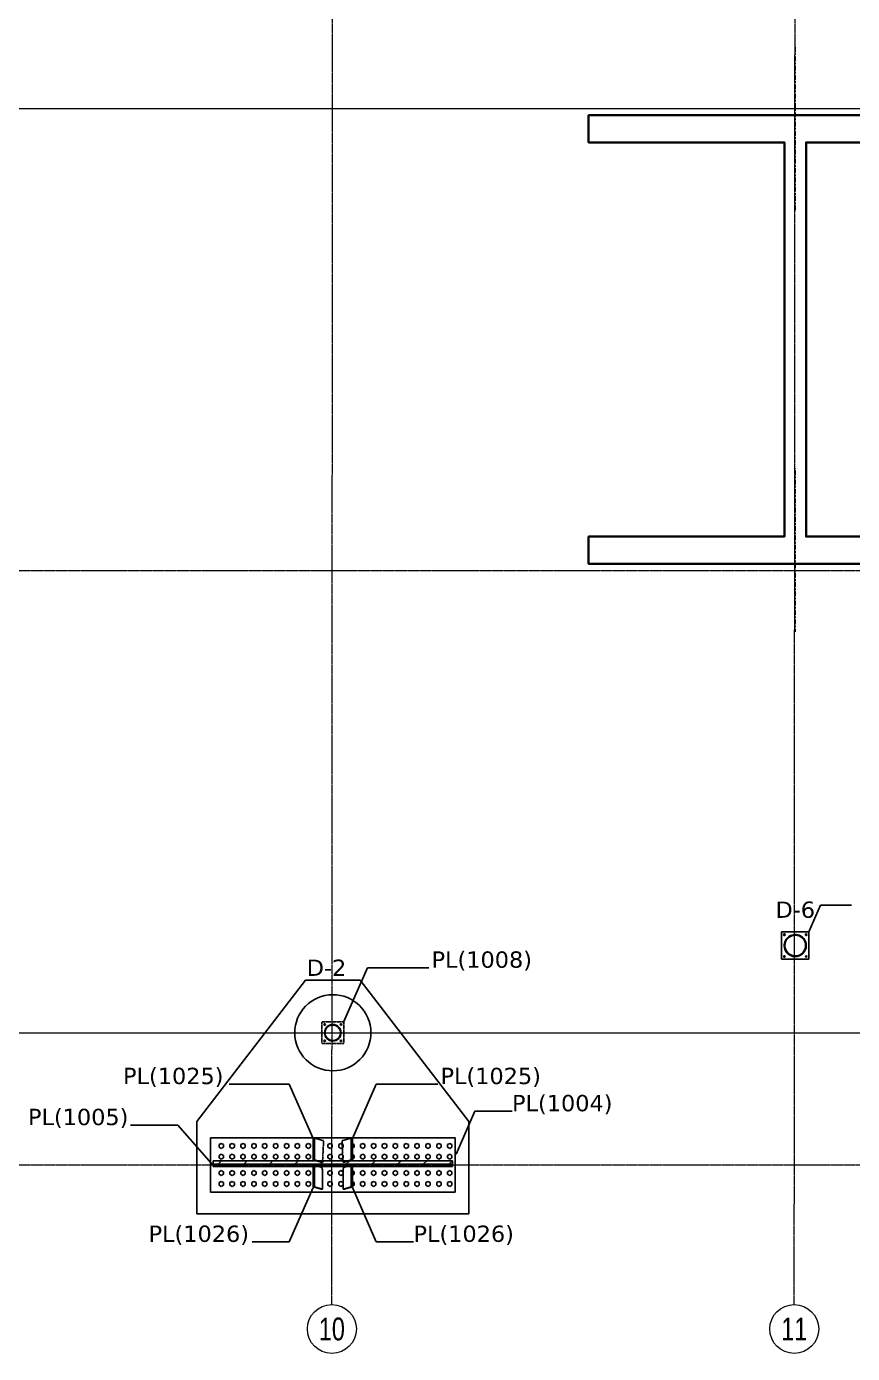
# Model space of a CAD drawing. Header units: millimetres. Extents: x -9024 to 102491, y -15825 to 35267.
# Drawn here: x 36712 to 51893, y -3468 to 20935 of the extents above; entities that cross this region are included whole.
import ezdxf
from ezdxf.enums import TextEntityAlignment as Align

# ---------------------------------------------------------------- set-up
doc = ezdxf.new("R2010")
doc.units = ezdxf.units.MM
for name, pattern in [('DXK_LINE_DOT2', [3.9198, 1.9599, -1.9599]), ('DXK_LINE_DOT3', [5.9187, 2.979, -0.9799, 0.9799, -0.9799]), ('Grid Line', [3.33375, 1.905, -0.47625, 0.47625, -0.47625])]:
    doc.linetypes.add(name, pattern=pattern)
doc.layers.add('COTAS', color=8, linetype='Continuous')
doc.layers.add('TEXTO GENERAL', color=3, linetype='Continuous')
for name, color, linetype, lineweight in [('E_EJES', 8, 'Continuous', 9), ('E_EJES-1', 8, 'Grid Line', 9), ('E_MUROS-1', 2, 'Continuous', 35)]:
    doc.layers.add(name, color=color, linetype=linetype, lineweight=lineweight)
doc.styles.add('CNI_COTAS', font='romans.shx', dxfattribs={"width": 0.8})
doc.styles.add('Swis721 LtCn BT_1', font='swisscl.ttf', dxfattribs={"height": 0.42})
doc.styles.add('TEXTO GENERAL', font='verdana.ttf', dxfattribs={"height": 0.9})
doc.dimstyles.new('1.3', dxfattribs={"dimscale": 0, "dimtxt": 25, "dimasz": 100, "dimexe": 4, "dimexo": 4, "dimgap": 9, "dimtad": 1, "dimdec": 0, "dimzin": 4, "dimdsep": 46, "dimtxsty": 'CNI_COTAS', "dimcen": 0, "dimclrd": 256, "dimclrt": 3, "dimadec": 0, "dimazin": 0, "dimtfac": 1, "dimtdec": 0, "dimtmove": 2, "dimatfit": 0, "dimfxl": 0.05, "dimtolj": 1, "dimtzin": 0, "dimarcsym": 0})

# ---------------------------------------------------------------- blocks, each defined once
blk = doc.blocks.new('Grid - CNI_NOMBRE EJES-372759-_26_00m_LOC COLUMNAS Y MUROS PISO 7')
at = {"layer": 'E_EJES'}
blk.add_circle((0, 0), 0.003, dxfattribs=at)
blk = doc.blocks.new('pp')
at = {"layer": 'E_EJES-1'}
blk.add_line((-102350.234, 0), (7665.078, 0), dxfattribs=at)

msp = doc.modelspace()

# ---------------------------------------------------------------- hatches: boundary and pattern name
at = {"linetype": 'Continuous'}
h = msp.add_hatch(color=96, dxfattribs=at)
h.paths.add_polyline_path([(51044.4, 4033.3), (51041.3, 4068.5), (51032.1, 4102.7), (51017.2, 4134.8), (50996.9, 4163.8), (50971.9, 4188.8), (50942.9, 4209.1), (50910.8, 4224), (50876.6, 4233.2), (50841.4, 4236.3), (50806.1, 4233.2), (50771.9, 4224), (50739.9, 4209.1), (50710.9, 4188.8), (50685.9, 4163.8), (50665.6, 4134.8), (50650.6, 4102.7), (50641.5, 4068.5), (50638.4, 4033.3), (50641.5, 3998), (50650.6, 3963.9), (50665.6, 3931.8), (50685.9, 3902.8), (50710.9, 3877.8), (50739.9, 3857.5), (50771.9, 3842.5), (50806.1, 3833.4), (50841.4, 3830.3), (50876.6, 3833.4), (50910.8, 3842.5), (50942.9, 3857.5), (50971.9, 3877.8), (50996.9, 3902.8), (51017.2, 3931.8), (51032.1, 3963.9), (51041.3, 3998)])
h.paths.add_polyline_path([(51020.9, 3968), (51006.8, 3937.8), (50987.7, 3910.5), (50964.2, 3887), (50936.9, 3867.9), (50906.7, 3853.8), (50874.5, 3845.2), (50841.4, 3842.3), (50808.2, 3845.2), (50776.1, 3853.8), (50745.9, 3867.9), (50718.6, 3887), (50695.1, 3910.5), (50676, 3937.8), (50661.9, 3968), (50653.3, 4000.1), (50650.4, 4033.3), (50653.3, 4066.5), (50661.9, 4098.6), (50676, 4128.8), (50695.1, 4156.1), (50718.6, 4179.6), (50745.9, 4198.7), (50776.1, 4212.8), (50808.2, 4221.4), (50841.4, 4224.3), (50874.5, 4221.4), (50906.7, 4212.8), (50936.9, 4198.7), (50964.2, 4179.6), (50987.7, 4156.1), (51006.8, 4128.8), (51020.9, 4098.6), (51029.5, 4066.5), (51032.4, 4033.3), (51029.5, 4000.1)])
h = msp.add_hatch(dxfattribs=at)
h.set_pattern_fill('', scale=105, style=0, pattern_type=0)
h.set_pattern_definition([(45, (42490.95, 2459.75), (-235.73, 235.73), [])])
h.paths.add_polyline_path([(42493.9, 2430), (42490.9, 2459.8), (42482.3, 2488.4), (42468.2, 2514.7), (42449.2, 2537.8), (42426.1, 2556.8), (42399.7, 2570.9), (42371.1, 2579.6), (42341.4, 2582.5), (42311.6, 2579.6), (42283, 2570.9), (42256.7, 2556.8), (42233.5, 2537.8), (42214.6, 2514.7), (42200.5, 2488.4), (42191.8, 2459.8), (42188.9, 2430), (42191.8, 2400.2), (42200.5, 2371.6), (42214.6, 2345.3), (42233.5, 2322.2), (42256.7, 2303.2), (42283, 2289.1), (42311.6, 2280.4), (42341.4, 2277.5), (42371.1, 2280.4), (42399.7, 2289.1), (42426.1, 2303.2), (42449.2, 2322.2), (42468.2, 2345.3), (42482.3, 2371.6), (42490.9, 2400.2)])
h.paths.add_polyline_path([(42473, 2375.5), (42459.9, 2350.8), (42442.1, 2329.2), (42420.5, 2311.5), (42395.9, 2298.3), (42369.2, 2290.2), (42341.4, 2287.5), (42313.6, 2290.2), (42286.8, 2298.3), (42262.2, 2311.5), (42240.6, 2329.2), (42222.9, 2350.8), (42209.7, 2375.5), (42201.6, 2402.2), (42198.9, 2430), (42201.6, 2457.8), (42209.7, 2484.5), (42222.9, 2509.2), (42240.6, 2530.8), (42262.2, 2548.5), (42286.8, 2561.7), (42313.6, 2569.8), (42341.4, 2572.5), (42369.2, 2569.8), (42395.9, 2561.7), (42420.5, 2548.5), (42442.1, 2530.8), (42459.9, 2509.2), (42473, 2484.5), (42481.1, 2457.8), (42483.9, 2430), (42481.1, 2402.2)])
h = msp.add_hatch(dxfattribs=at)
h.set_pattern_fill('', scale=105, style=0, pattern_type=0)
h.set_pattern_definition([(45, (44539.05, 75.5), (-235.732, 235.732), [])])
h.paths.add_polyline_path([(44541.4, 21.7), (44539.1, 75.5), (40143.7, 75.5), (40141.4, 21.7), (40141.4, 11.3), (44541.4, 11.3)])

# ---------------------------------------------------------------- linework, layer by layer
at = {"color": 7, "linetype": 'DXK_LINE_DOT3'}
for p, q in [((50841.6, 17555.2), (50841.6, 20555.2)), ((50841.6, 9805.2), (50841.6, 12805.2))]:
    msp.add_line(p, q, dxfattribs=at)
at = {"color": 2, "linetype": 'Continuous'}
for p, q in [((51091.4, 4283.3), (50591.4, 4283.3)), ((50591.4, 4283.3), (50591.4, 3783.3)), ((51091.4, 4283.3), (51091.4, 3783.3)), ((51091.4, 3783.3), (50591.4, 3783.3)), ((39841.6, 800), (41841.4, 3397)), ((41841.4, 3397), (42841.4, 3397)), ((42841.4, 3397), (44841.2, 800)), ((39841.6, -900), (39841.6, 800)), ((44841.2, 800), (44841.2, -900)), ((40091.4, -500), (40091.4, 500)), ((40091.4, 500), (44591.4, 500)), ((41979.4, 93), (41979.4, 494.5)), ((41979.4, 494.5), (42005.5, 493.9)), ((42157.2, 448.5), (42005.5, 493.9)), ((42005.5, 92.4), (42005.5, 493.9)), ((42677.3, 493.9), (42525.6, 448.5)), ((42677.3, 493.9), (42703.4, 494.5)), ((42677.3, 92.4), (42677.3, 493.9)), ((42703.4, 93), (42703.4, 494.5)), ((44591.4, 500), (44591.4, -500)), ((40141.4, 75.1), (40143.7, 75.5)), ((40143.7, 75.5), (40141.4, 21.7)), ((40141.4, 21.7), (40141.4, 75.1)), ((40141.4, 21.7), (40141.4, 11.3)), ((40141.4, -31.9), (40141.4, 11.3)), ((40141.4, 11.3), (44541.4, 11.3)), ((44539.1, 75.5), (40143.7, 75.5)), ((42037.9, 75.5), (41979.4, 93)), ((41979.4, 93), (42005.5, 92.4)), ((42061.8, 75.5), (42005.5, 92.4)), ((42154.5, 75.5), (42157.2, 133.2)), ((42528.2, 75.5), (42525.6, 133.2)), ((42677.3, 92.4), (42620.9, 75.5)), ((42703.4, 93), (42644.8, 75.5)), ((42677.3, 92.4), (42703.4, 93)), ((44541.4, 75.1), (44539.1, 75.5)), ((44541.4, 21.7), (44539.1, 75.5)), ((44541.4, 21.7), (44541.4, 75.1)), ((44541.4, 11.3), (44541.4, 21.7)), ((44541.4, 11.3), (44541.4, -31.9)), ((41979.3, -31.9), (40141.4, -31.9)), ((41979.3, -4.4), (41979.2, -404.9)), ((42005.5, -5.1), (41979.3, -4.4)), ((42005.3, -405.5), (42005.5, -5.1)), ((42005.5, -5.1), (42142.5, -45.3)), ((42586, -31.9), (42096.8, -31.9)), ((42142.5, -45.3), (42154, -88.7)), ((42154, -88.7), (42153.2, -448.7)), ((42528.8, -88.7), (42540.3, -45.3)), ((42529.5, -448.7), (42528.8, -88.7)), ((42540.3, -45.3), (42677.3, -5.1)), ((42703.4, -4.4), (42677.3, -5.1)), ((42677.3, -5.1), (42677.4, -405.5)), ((42703.5, -404.9), (42703.4, -4.4)), ((44541.4, -31.9), (42703.4, -31.9)), ((41979.2, -404.9), (42129.3, -448.7)), ((41979.2, -404.9), (42005.3, -405.5)), ((42005.3, -405.5), (42153.2, -448.7)), ((42153.2, -448.7), (42129.3, -448.7)), ((42677.4, -405.5), (42529.5, -448.7)), ((42553.5, -448.7), (42529.5, -448.7)), ((42703.5, -404.9), (42553.5, -448.7)), ((42677.4, -405.5), (42703.5, -404.9)), ((44591.4, -500), (40091.4, -500)), ((44841.2, -900), (39841.6, -900))]:
    msp.add_line(p, q, dxfattribs=at)
at = {"color": 7, "linetype": 'Continuous'}
for p, q in [((50625.8, 4233.3), (50633.6, 4246.8)), ((50633.6, 4219.8), (50625.8, 4233.3)), ((50633.6, 4246.8), (50649.2, 4246.8)), ((50649.2, 4219.8), (50633.6, 4219.8)), ((50649.2, 4246.8), (50657, 4233.3)), ((50657, 4233.3), (50649.2, 4219.8)), ((51025.8, 4233.3), (51033.6, 4246.8)), ((51033.6, 4219.8), (51025.8, 4233.3)), ((51033.6, 4246.8), (51049.2, 4246.8)), ((51049.2, 4219.8), (51033.6, 4219.8)), ((51049.2, 4246.8), (51057, 4233.3)), ((51057, 4233.3), (51049.2, 4219.8)), ((50625.8, 3833.3), (50633.6, 3846.8)), ((50633.6, 3819.8), (50625.8, 3833.3)), ((50633.6, 3846.8), (50649.2, 3846.8)), ((50649.2, 3819.8), (50633.6, 3819.8)), ((50649.2, 3846.8), (50657, 3833.3)), ((50657, 3833.3), (50649.2, 3819.8)), ((51025.8, 3833.3), (51033.6, 3846.8)), ((51033.6, 3819.8), (51025.8, 3833.3)), ((51033.6, 3846.8), (51049.2, 3846.8)), ((51049.2, 3819.8), (51033.6, 3819.8)), ((51049.2, 3846.8), (51057, 3833.3)), ((51057, 3833.3), (51049.2, 3819.8)), ((42175.8, 2580), (42183.6, 2593.5)), ((42183.6, 2566.5), (42175.8, 2580)), ((42183.6, 2593.5), (42199.2, 2593.5)), ((42199.2, 2566.5), (42183.6, 2566.5)), ((42199.2, 2593.5), (42207, 2580)), ((42207, 2580), (42199.2, 2566.5)), ((42475.8, 2580), (42483.6, 2593.5)), ((42483.6, 2566.5), (42475.8, 2580)), ((42483.6, 2593.5), (42499.2, 2593.5)), ((42499.2, 2566.5), (42483.6, 2566.5)), ((42499.2, 2593.5), (42507, 2580)), ((42507, 2580), (42499.2, 2566.5)), ((42175.8, 2280), (42183.6, 2293.5)), ((42183.6, 2266.5), (42175.8, 2280)), ((42183.6, 2293.5), (42199.2, 2293.5)), ((42199.2, 2266.5), (42183.6, 2266.5)), ((42199.2, 2293.5), (42207, 2280)), ((42207, 2280), (42199.2, 2266.5)), ((42475.8, 2280), (42483.6, 2293.5)), ((42483.6, 2266.5), (42475.8, 2280)), ((42483.6, 2293.5), (42499.2, 2293.5)), ((42499.2, 2266.5), (42483.6, 2266.5)), ((42499.2, 2293.5), (42507, 2280)), ((42507, 2280), (42499.2, 2266.5)), ((40251.4, 373.1), (40291.4, 396.2)), ((40251.4, 326.9), (40251.4, 373.1)), ((40291.4, 303.8), (40251.4, 326.9)), ((40291.4, 396.2), (40331.4, 373.1)), ((40331.4, 326.9), (40291.4, 303.8)), ((40331.4, 373.1), (40331.4, 326.9)), ((40451.4, 373.1), (40491.4, 396.2)), ((40451.4, 326.9), (40451.4, 373.1)), ((40491.4, 303.8), (40451.4, 326.9)), ((40491.4, 396.2), (40531.4, 373.1)), ((40531.4, 326.9), (40491.4, 303.8)), ((40531.4, 373.1), (40531.4, 326.9)), ((40651.4, 373.1), (40691.4, 396.2)), ((40651.4, 326.9), (40651.4, 373.1)), ((40691.4, 303.8), (40651.4, 326.9)), ((40691.4, 396.2), (40731.4, 373.1)), ((40731.4, 326.9), (40691.4, 303.8)), ((40731.4, 373.1), (40731.4, 326.9)), ((40851.4, 373.1), (40891.4, 396.2)), ((40851.4, 326.9), (40851.4, 373.1)), ((40891.4, 303.8), (40851.4, 326.9)), ((40891.4, 396.2), (40931.4, 373.1)), ((40931.4, 326.9), (40891.4, 303.8)), ((40931.4, 373.1), (40931.4, 326.9)), ((41051.4, 373.1), (41091.4, 396.2)), ((41051.4, 326.9), (41051.4, 373.1)), ((41091.4, 303.8), (41051.4, 326.9)), ((41091.4, 396.2), (41131.4, 373.1)), ((41131.4, 326.9), (41091.4, 303.8)), ((41131.4, 373.1), (41131.4, 326.9)), ((41251.4, 373.1), (41291.4, 396.2)), ((41251.4, 326.9), (41251.4, 373.1)), ((41291.4, 303.8), (41251.4, 326.9)), ((41291.4, 396.2), (41331.4, 373.1)), ((41331.4, 326.9), (41291.4, 303.8)), ((41331.4, 373.1), (41331.4, 326.9)), ((41451.4, 373.1), (41491.4, 396.2)), ((41451.4, 326.9), (41451.4, 373.1)), ((41491.4, 303.8), (41451.4, 326.9)), ((41491.4, 396.2), (41531.4, 373.1)), ((41531.4, 326.9), (41491.4, 303.8)), ((41531.4, 373.1), (41531.4, 326.9)), ((41651.4, 373.1), (41691.4, 396.2)), ((41651.4, 326.9), (41651.4, 373.1)), ((41691.4, 303.8), (41651.4, 326.9)), ((41691.4, 396.2), (41731.4, 373.1)), ((41731.4, 326.9), (41691.4, 303.8)), ((41731.4, 373.1), (41731.4, 326.9)), ((41851.4, 373.1), (41891.4, 396.2)), ((41851.4, 326.9), (41851.4, 373.1)), ((41891.4, 303.8), (41851.4, 326.9)), ((41891.4, 396.2), (41931.4, 373.1)), ((41931.4, 326.9), (41891.4, 303.8)), ((41931.4, 373.1), (41931.4, 326.9)), ((42251.4, 373.1), (42291.4, 396.2)), ((42251.4, 326.9), (42251.4, 373.1)), ((42291.4, 303.8), (42251.4, 326.9)), ((42291.4, 396.2), (42331.4, 373.1)), ((42331.4, 326.9), (42291.4, 303.8)), ((42331.4, 373.1), (42331.4, 326.9)), ((42451.4, 373.1), (42491.4, 396.2)), ((42451.4, 326.9), (42451.4, 373.1)), ((42491.4, 303.8), (42451.4, 326.9)), ((42531.4, 373.1), (42491.4, 396.2)), ((42531.4, 326.9), (42491.4, 303.8)), ((42531.4, 326.9), (42531.4, 373.1)), ((42703.4, 389.2), (42731.4, 373.1)), ((42731.4, 326.9), (42703.4, 310.8)), ((42731.4, 373.1), (42731.4, 326.9)), ((42851.4, 373.1), (42891.4, 396.2)), ((42851.4, 326.9), (42851.4, 373.1)), ((42891.4, 303.8), (42851.4, 326.9)), ((42891.4, 396.2), (42931.4, 373.1)), ((42931.4, 326.9), (42891.4, 303.8)), ((42931.4, 373.1), (42931.4, 326.9)), ((43051.4, 373.1), (43091.4, 396.2)), ((43051.4, 326.9), (43051.4, 373.1)), ((43091.4, 303.8), (43051.4, 326.9)), ((43091.4, 396.2), (43131.4, 373.1)), ((43131.4, 326.9), (43091.4, 303.8)), ((43131.4, 373.1), (43131.4, 326.9)), ((43251.4, 373.1), (43291.4, 396.2)), ((43251.4, 326.9), (43251.4, 373.1)), ((43291.4, 303.8), (43251.4, 326.9)), ((43291.4, 396.2), (43331.4, 373.1)), ((43331.4, 326.9), (43291.4, 303.8)), ((43331.4, 373.1), (43331.4, 326.9)), ((43451.4, 373.1), (43491.4, 396.2)), ((43451.4, 326.9), (43451.4, 373.1)), ((43491.4, 303.8), (43451.4, 326.9)), ((43491.4, 396.2), (43531.4, 373.1)), ((43531.4, 326.9), (43491.4, 303.8)), ((43531.4, 373.1), (43531.4, 326.9)), ((43651.4, 373.1), (43691.4, 396.2)), ((43651.4, 326.9), (43651.4, 373.1)), ((43691.4, 303.8), (43651.4, 326.9)), ((43691.4, 396.2), (43731.4, 373.1)), ((43731.4, 326.9), (43691.4, 303.8)), ((43731.4, 373.1), (43731.4, 326.9)), ((43851.4, 373.1), (43891.4, 396.2)), ((43851.4, 326.9), (43851.4, 373.1)), ((43891.4, 303.8), (43851.4, 326.9)), ((43891.4, 396.2), (43931.4, 373.1)), ((43931.4, 326.9), (43891.4, 303.8)), ((43931.4, 373.1), (43931.4, 326.9)), ((44051.4, 373.1), (44091.4, 396.2)), ((44051.4, 326.9), (44051.4, 373.1)), ((44091.4, 303.8), (44051.4, 326.9)), ((44091.4, 396.2), (44131.4, 373.1)), ((44131.4, 326.9), (44091.4, 303.8)), ((44131.4, 373.1), (44131.4, 326.9)), ((44251.4, 373.1), (44291.4, 396.2)), ((44251.4, 326.9), (44251.4, 373.1)), ((44291.4, 303.8), (44251.4, 326.9)), ((44291.4, 396.2), (44331.4, 373.1)), ((44331.4, 326.9), (44291.4, 303.8)), ((44331.4, 373.1), (44331.4, 326.9)), ((44451.4, 373.1), (44491.4, 396.2)), ((44451.4, 326.9), (44451.4, 373.1)), ((44491.4, 303.8), (44451.4, 326.9)), ((44491.4, 396.2), (44531.4, 373.1)), ((44531.4, 326.9), (44491.4, 303.8)), ((44531.4, 373.1), (44531.4, 326.9)), ((40251.4, 173.1), (40291.4, 196.2)), ((40251.4, 126.9), (40251.4, 173.1)), ((40291.4, 103.8), (40251.4, 126.9)), ((40291.4, 196.2), (40331.4, 173.1)), ((40331.4, 126.9), (40291.4, 103.8)), ((40331.4, 173.1), (40331.4, 126.9)), ((40451.4, 173.1), (40491.4, 196.2)), ((40451.4, 126.9), (40451.4, 173.1)), ((40491.4, 103.8), (40451.4, 126.9)), ((40491.4, 196.2), (40531.4, 173.1)), ((40531.4, 126.9), (40491.4, 103.8)), ((40531.4, 173.1), (40531.4, 126.9)), ((40651.4, 173.1), (40691.4, 196.2)), ((40651.4, 126.9), (40651.4, 173.1)), ((40691.4, 103.8), (40651.4, 126.9)), ((40691.4, 196.2), (40731.4, 173.1)), ((40731.4, 126.9), (40691.4, 103.8)), ((40731.4, 173.1), (40731.4, 126.9)), ((40851.4, 173.1), (40891.4, 196.2)), ((40851.4, 126.9), (40851.4, 173.1)), ((40891.4, 103.8), (40851.4, 126.9)), ((40891.4, 196.2), (40931.4, 173.1)), ((40931.4, 126.9), (40891.4, 103.8)), ((40931.4, 173.1), (40931.4, 126.9)), ((41051.4, 173.1), (41091.4, 196.2)), ((41051.4, 126.9), (41051.4, 173.1)), ((41091.4, 103.8), (41051.4, 126.9)), ((41091.4, 196.2), (41131.4, 173.1)), ((41131.4, 126.9), (41091.4, 103.8)), ((41131.4, 173.1), (41131.4, 126.9)), ((41251.4, 173.1), (41291.4, 196.2)), ((41251.4, 126.9), (41251.4, 173.1)), ((41291.4, 103.8), (41251.4, 126.9)), ((41291.4, 196.2), (41331.4, 173.1)), ((41331.4, 126.9), (41291.4, 103.8)), ((41331.4, 173.1), (41331.4, 126.9)), ((41451.4, 173.1), (41491.4, 196.2)), ((41451.4, 126.9), (41451.4, 173.1)), ((41491.4, 103.8), (41451.4, 126.9)), ((41491.4, 196.2), (41531.4, 173.1)), ((41531.4, 126.9), (41491.4, 103.8)), ((41531.4, 173.1), (41531.4, 126.9)), ((41651.4, 173.1), (41691.4, 196.2)), ((41651.4, 126.9), (41651.4, 173.1)), ((41691.4, 103.8), (41651.4, 126.9)), ((41691.4, 196.2), (41731.4, 173.1)), ((41731.4, 126.9), (41691.4, 103.8)), ((41731.4, 173.1), (41731.4, 126.9)), ((41851.4, 173.1), (41891.4, 196.2)), ((41851.4, 126.9), (41851.4, 173.1)), ((41891.4, 103.8), (41851.4, 126.9)), ((41891.4, 196.2), (41931.4, 173.1)), ((41931.4, 126.9), (41891.4, 103.8)), ((41931.4, 173.1), (41931.4, 126.9)), ((42251.4, 173.1), (42291.4, 196.2)), ((42251.4, 126.9), (42251.4, 173.1)), ((42291.4, 103.8), (42251.4, 126.9)), ((42291.4, 196.2), (42331.4, 173.1)), ((42331.4, 126.9), (42291.4, 103.8)), ((42331.4, 173.1), (42331.4, 126.9)), ((42451.4, 173.1), (42491.4, 196.2)), ((42451.4, 126.9), (42451.4, 173.1)), ((42491.4, 103.8), (42451.4, 126.9)), ((42531.4, 173.1), (42491.4, 196.2)), ((42531.4, 126.9), (42491.4, 103.8)), ((42531.4, 126.9), (42531.4, 173.1)), ((42703.4, 189.2), (42731.4, 173.1)), ((42731.4, 126.9), (42703.4, 110.8)), ((42731.4, 173.1), (42731.4, 126.9)), ((42851.4, 173.1), (42891.4, 196.2)), ((42851.4, 126.9), (42851.4, 173.1)), ((42891.4, 103.8), (42851.4, 126.9)), ((42891.4, 196.2), (42931.4, 173.1)), ((42931.4, 126.9), (42891.4, 103.8)), ((42931.4, 173.1), (42931.4, 126.9)), ((43051.4, 173.1), (43091.4, 196.2)), ((43051.4, 126.9), (43051.4, 173.1)), ((43091.4, 103.8), (43051.4, 126.9)), ((43091.4, 196.2), (43131.4, 173.1)), ((43131.4, 126.9), (43091.4, 103.8)), ((43131.4, 173.1), (43131.4, 126.9)), ((43251.4, 173.1), (43291.4, 196.2)), ((43251.4, 126.9), (43251.4, 173.1)), ((43291.4, 103.8), (43251.4, 126.9)), ((43291.4, 196.2), (43331.4, 173.1)), ((43331.4, 126.9), (43291.4, 103.8)), ((43331.4, 173.1), (43331.4, 126.9)), ((43451.4, 173.1), (43491.4, 196.2)), ((43451.4, 126.9), (43451.4, 173.1)), ((43491.4, 103.8), (43451.4, 126.9)), ((43491.4, 196.2), (43531.4, 173.1)), ((43531.4, 126.9), (43491.4, 103.8)), ((43531.4, 173.1), (43531.4, 126.9)), ((43651.4, 173.1), (43691.4, 196.2)), ((43651.4, 126.9), (43651.4, 173.1)), ((43691.4, 103.8), (43651.4, 126.9)), ((43691.4, 196.2), (43731.4, 173.1)), ((43731.4, 126.9), (43691.4, 103.8)), ((43731.4, 173.1), (43731.4, 126.9)), ((43851.4, 173.1), (43891.4, 196.2)), ((43851.4, 126.9), (43851.4, 173.1)), ((43891.4, 103.8), (43851.4, 126.9)), ((43891.4, 196.2), (43931.4, 173.1)), ((43931.4, 126.9), (43891.4, 103.8)), ((43931.4, 173.1), (43931.4, 126.9)), ((44051.4, 173.1), (44091.4, 196.2)), ((44051.4, 126.9), (44051.4, 173.1)), ((44091.4, 103.8), (44051.4, 126.9)), ((44091.4, 196.2), (44131.4, 173.1)), ((44131.4, 126.9), (44091.4, 103.8)), ((44131.4, 173.1), (44131.4, 126.9)), ((44251.4, 173.1), (44291.4, 196.2)), ((44251.4, 126.9), (44251.4, 173.1)), ((44291.4, 103.8), (44251.4, 126.9)), ((44291.4, 196.2), (44331.4, 173.1)), ((44331.4, 126.9), (44291.4, 103.8)), ((44331.4, 173.1), (44331.4, 126.9)), ((44451.4, 173.1), (44491.4, 196.2)), ((44451.4, 126.9), (44451.4, 173.1)), ((44491.4, 103.8), (44451.4, 126.9)), ((44491.4, 196.2), (44531.4, 173.1)), ((44531.4, 126.9), (44491.4, 103.8)), ((44531.4, 173.1), (44531.4, 126.9)), ((40251.4, -126.9), (40291.4, -103.8)), ((40251.4, -173.1), (40251.4, -126.9)), ((40291.4, -196.2), (40251.4, -173.1)), ((40291.4, -103.8), (40331.4, -126.9)), ((40331.4, -173.1), (40291.4, -196.2)), ((40331.4, -126.9), (40331.4, -173.1)), ((40451.4, -126.9), (40491.4, -103.8)), ((40451.4, -173.1), (40451.4, -126.9)), ((40491.4, -196.2), (40451.4, -173.1)), ((40491.4, -103.8), (40531.4, -126.9)), ((40531.4, -173.1), (40491.4, -196.2)), ((40531.4, -126.9), (40531.4, -173.1)), ((40651.4, -126.9), (40691.4, -103.8)), ((40651.4, -173.1), (40651.4, -126.9)), ((40691.4, -196.2), (40651.4, -173.1)), ((40691.4, -103.8), (40731.4, -126.9)), ((40731.4, -173.1), (40691.4, -196.2)), ((40731.4, -126.9), (40731.4, -173.1)), ((40851.4, -126.9), (40891.4, -103.8)), ((40851.4, -173.1), (40851.4, -126.9)), ((40891.4, -196.2), (40851.4, -173.1)), ((40891.4, -103.8), (40931.4, -126.9)), ((40931.4, -173.1), (40891.4, -196.2)), ((40931.4, -126.9), (40931.4, -173.1)), ((41051.4, -126.9), (41091.4, -103.8)), ((41051.4, -173.1), (41051.4, -126.9)), ((41091.4, -196.2), (41051.4, -173.1)), ((41091.4, -103.8), (41131.4, -126.9)), ((41131.4, -173.1), (41091.4, -196.2)), ((41131.4, -126.9), (41131.4, -173.1)), ((41251.4, -126.9), (41291.4, -103.8)), ((41251.4, -173.1), (41251.4, -126.9)), ((41291.4, -196.2), (41251.4, -173.1)), ((41291.4, -103.8), (41331.4, -126.9)), ((41331.4, -173.1), (41291.4, -196.2)), ((41331.4, -126.9), (41331.4, -173.1)), ((41451.4, -126.9), (41491.4, -103.8)), ((41451.4, -173.1), (41451.4, -126.9)), ((41491.4, -196.2), (41451.4, -173.1)), ((41491.4, -103.8), (41531.4, -126.9)), ((41531.4, -173.1), (41491.4, -196.2)), ((41531.4, -126.9), (41531.4, -173.1)), ((41651.4, -126.9), (41691.4, -103.8)), ((41651.4, -173.1), (41651.4, -126.9)), ((41691.4, -196.2), (41651.4, -173.1)), ((41691.4, -103.8), (41731.4, -126.9)), ((41731.4, -173.1), (41691.4, -196.2)), ((41731.4, -126.9), (41731.4, -173.1)), ((41851.4, -126.9), (41891.4, -103.8)), ((41851.4, -173.1), (41851.4, -126.9)), ((41891.4, -196.2), (41851.4, -173.1)), ((41891.4, -103.8), (41931.4, -126.9)), ((41931.4, -173.1), (41891.4, -196.2)), ((41931.4, -126.9), (41931.4, -173.1)), ((42251.4, -126.9), (42291.4, -103.8)), ((42251.4, -173.1), (42251.4, -126.9)), ((42291.4, -196.2), (42251.4, -173.1)), ((42291.4, -103.8), (42331.4, -126.9)), ((42331.4, -173.1), (42291.4, -196.2)), ((42331.4, -126.9), (42331.4, -173.1)), ((42451.4, -126.9), (42491.4, -103.8)), ((42451.4, -173.1), (42451.4, -126.9)), ((42491.4, -196.2), (42451.4, -173.1)), ((42531.4, -126.9), (42491.4, -103.8)), ((42531.4, -173.1), (42491.4, -196.2)), ((42531.4, -173.1), (42531.4, -126.9)), ((42703.5, -110.8), (42731.4, -126.9)), ((42731.4, -173.1), (42703.5, -189.2)), ((42731.4, -126.9), (42731.4, -173.1)), ((42851.4, -126.9), (42891.4, -103.8)), ((42851.4, -173.1), (42851.4, -126.9)), ((42891.4, -196.2), (42851.4, -173.1)), ((42891.4, -103.8), (42931.4, -126.9)), ((42931.4, -173.1), (42891.4, -196.2)), ((42931.4, -126.9), (42931.4, -173.1)), ((43051.4, -126.9), (43091.4, -103.8)), ((43051.4, -173.1), (43051.4, -126.9)), ((43091.4, -196.2), (43051.4, -173.1)), ((43091.4, -103.8), (43131.4, -126.9)), ((43131.4, -173.1), (43091.4, -196.2)), ((43131.4, -126.9), (43131.4, -173.1)), ((43251.4, -126.9), (43291.4, -103.8)), ((43251.4, -173.1), (43251.4, -126.9)), ((43291.4, -196.2), (43251.4, -173.1)), ((43291.4, -103.8), (43331.4, -126.9)), ((43331.4, -173.1), (43291.4, -196.2)), ((43331.4, -126.9), (43331.4, -173.1)), ((43451.4, -126.9), (43491.4, -103.8)), ((43451.4, -173.1), (43451.4, -126.9)), ((43491.4, -196.2), (43451.4, -173.1)), ((43491.4, -103.8), (43531.4, -126.9)), ((43531.4, -173.1), (43491.4, -196.2)), ((43531.4, -126.9), (43531.4, -173.1)), ((43651.4, -126.9), (43691.4, -103.8)), ((43651.4, -173.1), (43651.4, -126.9)), ((43691.4, -196.2), (43651.4, -173.1)), ((43691.4, -103.8), (43731.4, -126.9)), ((43731.4, -173.1), (43691.4, -196.2)), ((43731.4, -126.9), (43731.4, -173.1)), ((43851.4, -126.9), (43891.4, -103.8)), ((43851.4, -173.1), (43851.4, -126.9)), ((43891.4, -196.2), (43851.4, -173.1)), ((43891.4, -103.8), (43931.4, -126.9)), ((43931.4, -173.1), (43891.4, -196.2)), ((43931.4, -126.9), (43931.4, -173.1)), ((44051.4, -126.9), (44091.4, -103.8)), ((44051.4, -173.1), (44051.4, -126.9)), ((44091.4, -196.2), (44051.4, -173.1)), ((44091.4, -103.8), (44131.4, -126.9)), ((44131.4, -173.1), (44091.4, -196.2)), ((44131.4, -126.9), (44131.4, -173.1)), ((44251.4, -126.9), (44291.4, -103.8)), ((44251.4, -173.1), (44251.4, -126.9)), ((44291.4, -196.2), (44251.4, -173.1)), ((44291.4, -103.8), (44331.4, -126.9)), ((44331.4, -173.1), (44291.4, -196.2)), ((44331.4, -126.9), (44331.4, -173.1)), ((44451.4, -126.9), (44491.4, -103.8)), ((44451.4, -173.1), (44451.4, -126.9)), ((44491.4, -196.2), (44451.4, -173.1)), ((44491.4, -103.8), (44531.4, -126.9)), ((44531.4, -173.1), (44491.4, -196.2)), ((44531.4, -126.9), (44531.4, -173.1)), ((40251.4, -326.9), (40291.4, -303.8)), ((40251.4, -373.1), (40251.4, -326.9)), ((40291.4, -396.2), (40251.4, -373.1)), ((40291.4, -303.8), (40331.4, -326.9)), ((40331.4, -373.1), (40291.4, -396.2)), ((40331.4, -326.9), (40331.4, -373.1)), ((40451.4, -326.9), (40491.4, -303.8)), ((40451.4, -373.1), (40451.4, -326.9)), ((40491.4, -396.2), (40451.4, -373.1)), ((40491.4, -303.8), (40531.4, -326.9)), ((40531.4, -373.1), (40491.4, -396.2)), ((40531.4, -326.9), (40531.4, -373.1)), ((40651.4, -326.9), (40691.4, -303.8)), ((40651.4, -373.1), (40651.4, -326.9)), ((40691.4, -396.2), (40651.4, -373.1)), ((40691.4, -303.8), (40731.4, -326.9)), ((40731.4, -373.1), (40691.4, -396.2)), ((40731.4, -326.9), (40731.4, -373.1)), ((40851.4, -326.9), (40891.4, -303.8)), ((40851.4, -373.1), (40851.4, -326.9)), ((40891.4, -396.2), (40851.4, -373.1)), ((40891.4, -303.8), (40931.4, -326.9)), ((40931.4, -373.1), (40891.4, -396.2)), ((40931.4, -326.9), (40931.4, -373.1)), ((41051.4, -326.9), (41091.4, -303.8)), ((41051.4, -373.1), (41051.4, -326.9)), ((41091.4, -396.2), (41051.4, -373.1)), ((41091.4, -303.8), (41131.4, -326.9)), ((41131.4, -373.1), (41091.4, -396.2)), ((41131.4, -326.9), (41131.4, -373.1)), ((41251.4, -326.9), (41291.4, -303.8)), ((41251.4, -373.1), (41251.4, -326.9)), ((41291.4, -396.2), (41251.4, -373.1)), ((41291.4, -303.8), (41331.4, -326.9)), ((41331.4, -373.1), (41291.4, -396.2)), ((41331.4, -326.9), (41331.4, -373.1)), ((41451.4, -326.9), (41491.4, -303.8)), ((41451.4, -373.1), (41451.4, -326.9)), ((41491.4, -396.2), (41451.4, -373.1)), ((41491.4, -303.8), (41531.4, -326.9)), ((41531.4, -373.1), (41491.4, -396.2)), ((41531.4, -326.9), (41531.4, -373.1)), ((41651.4, -326.9), (41691.4, -303.8)), ((41651.4, -373.1), (41651.4, -326.9)), ((41691.4, -396.2), (41651.4, -373.1)), ((41691.4, -303.8), (41731.4, -326.9)), ((41731.4, -373.1), (41691.4, -396.2)), ((41731.4, -326.9), (41731.4, -373.1)), ((41851.4, -326.9), (41891.4, -303.8)), ((41851.4, -373.1), (41851.4, -326.9)), ((41891.4, -396.2), (41851.4, -373.1)), ((41891.4, -303.8), (41931.4, -326.9)), ((41931.4, -373.1), (41891.4, -396.2)), ((41931.4, -326.9), (41931.4, -373.1)), ((42251.4, -326.9), (42291.4, -303.8)), ((42251.4, -373.1), (42251.4, -326.9)), ((42291.4, -396.2), (42251.4, -373.1)), ((42291.4, -303.8), (42331.4, -326.9)), ((42331.4, -373.1), (42291.4, -396.2)), ((42331.4, -326.9), (42331.4, -373.1)), ((42451.4, -326.9), (42491.4, -303.8)), ((42451.4, -373.1), (42451.4, -326.9)), ((42491.4, -396.2), (42451.4, -373.1)), ((42531.4, -326.9), (42491.4, -303.8)), ((42531.4, -373.1), (42491.4, -396.2)), ((42531.4, -373.1), (42531.4, -326.9)), ((42703.5, -310.8), (42731.4, -326.9)), ((42731.4, -373.1), (42703.5, -389.2)), ((42731.4, -326.9), (42731.4, -373.1)), ((42851.4, -326.9), (42891.4, -303.8)), ((42851.4, -373.1), (42851.4, -326.9)), ((42891.4, -396.2), (42851.4, -373.1)), ((42891.4, -303.8), (42931.4, -326.9)), ((42931.4, -373.1), (42891.4, -396.2)), ((42931.4, -326.9), (42931.4, -373.1)), ((43051.4, -326.9), (43091.4, -303.8)), ((43051.4, -373.1), (43051.4, -326.9)), ((43091.4, -396.2), (43051.4, -373.1)), ((43091.4, -303.8), (43131.4, -326.9)), ((43131.4, -373.1), (43091.4, -396.2)), ((43131.4, -326.9), (43131.4, -373.1)), ((43251.4, -326.9), (43291.4, -303.8)), ((43251.4, -373.1), (43251.4, -326.9)), ((43291.4, -396.2), (43251.4, -373.1)), ((43291.4, -303.8), (43331.4, -326.9)), ((43331.4, -373.1), (43291.4, -396.2)), ((43331.4, -326.9), (43331.4, -373.1)), ((43451.4, -326.9), (43491.4, -303.8)), ((43451.4, -373.1), (43451.4, -326.9)), ((43491.4, -396.2), (43451.4, -373.1)), ((43491.4, -303.8), (43531.4, -326.9)), ((43531.4, -373.1), (43491.4, -396.2)), ((43531.4, -326.9), (43531.4, -373.1)), ((43651.4, -326.9), (43691.4, -303.8)), ((43651.4, -373.1), (43651.4, -326.9)), ((43691.4, -396.2), (43651.4, -373.1)), ((43691.4, -303.8), (43731.4, -326.9)), ((43731.4, -373.1), (43691.4, -396.2)), ((43731.4, -326.9), (43731.4, -373.1)), ((43851.4, -326.9), (43891.4, -303.8)), ((43851.4, -373.1), (43851.4, -326.9)), ((43891.4, -396.2), (43851.4, -373.1)), ((43891.4, -303.8), (43931.4, -326.9)), ((43931.4, -373.1), (43891.4, -396.2)), ((43931.4, -326.9), (43931.4, -373.1)), ((44051.4, -326.9), (44091.4, -303.8)), ((44051.4, -373.1), (44051.4, -326.9)), ((44091.4, -396.2), (44051.4, -373.1)), ((44091.4, -303.8), (44131.4, -326.9)), ((44131.4, -373.1), (44091.4, -396.2)), ((44131.4, -326.9), (44131.4, -373.1)), ((44251.4, -326.9), (44291.4, -303.8)), ((44251.4, -373.1), (44251.4, -326.9)), ((44291.4, -396.2), (44251.4, -373.1)), ((44291.4, -303.8), (44331.4, -326.9)), ((44331.4, -373.1), (44291.4, -396.2)), ((44331.4, -326.9), (44331.4, -373.1)), ((44451.4, -326.9), (44491.4, -303.8)), ((44451.4, -373.1), (44451.4, -326.9)), ((44491.4, -396.2), (44451.4, -373.1)), ((44491.4, -303.8), (44531.4, -326.9)), ((44531.4, -373.1), (44491.4, -396.2)), ((44531.4, -326.9), (44531.4, -373.1))]:
    msp.add_line(p, q, dxfattribs=at)
at = {"color": 7, "linetype": 'DXK_LINE_DOT2'}
for p, q in [((42541.4, 2630), (42141.4, 2630)), ((42141.4, 2630), (42141.4, 2230)), ((42541.4, 2630), (42541.4, 2230)), ((42541.4, 2230), (42141.4, 2230)), ((40091.4, -500), (40091.4, 500)), ((40091.4, 500), (44591.4, 500)), ((44591.4, 500), (44591.4, -500)), ((42171.5, 444.2), (42157.2, 448.5)), ((42157.2, 133.2), (42171.5, 444.2)), ((42525.6, 448.5), (42511.2, 444.2)), ((42525.6, 133.2), (42511.2, 444.2)), ((42129.4, 48.2), (42037.9, 75.5)), ((42153.3, 48.2), (42061.8, 75.5)), ((42153.3, 48.2), (42129.4, 48.2)), ((42153.3, 48.2), (42154.5, 75.5)), ((42529.5, 48.2), (42528.2, 75.5)), ((42620.9, 75.5), (42529.5, 48.2)), ((42529.5, 48.2), (42553.4, 48.2)), ((42644.8, 75.5), (42553.4, 48.2)), ((42096.8, -31.9), (41979.3, -31.9)), ((42703.4, -31.9), (42586, -31.9)), ((44591.4, -500), (40091.4, -500))]:
    msp.add_line(p, q, dxfattribs=at)
at = {"color": 2, "linetype": 'Continuous'}
for centre, radius, start, end in [((50841.4, 4033.3), 203, 10, 190), ((50841.4, 4033.3), 191, 350, 170), ((50841.4, 4033.3), 203, 190, 10), ((50841.4, 4033.3), 191, 170, 350), ((42341.4, 2430), 700, 6, 186), ((42341.4, 2430), 700, 186, 6), ((42341.4, 2430), 152.5, 11.25, 191.25), ((42341.4, 2430), 152.5, 191.25, 11.25), ((42341.4, 2430), 142.5, 168.75, 348.75), ((42341.4, 2430), 142.5, 348.75, 168.75)]:
    msp.add_arc(centre, radius, start, end, dxfattribs=at)
at = {"layer": 'E_EJES-1'}
for p, q in [((42323.7, -2568.2), (42344.7, 33650.2)), ((50823.7, -2568.2), (50844.7, 33650.2)), ((0, 19430), (101591.4, 19430)), ((5880.1, 19430), (95592.3, 19430)), ((0, 10930), (101591.4, 10930)), ((0, 10930), (95592.3, 10930)), ((0, 2430), (101591.4, 2430)), ((0, 0), (101591.4, 0))]:
    msp.add_line(p, q, dxfattribs=at)
at = {"layer": 'E_MUROS-1'}
msp.add_lwpolyline([(54641.6, 19305.2), (54641.6, 18805.2), (51041.6, 18805.2), (51041.6, 11555.2), (54641.6, 11555.2), (54641.6, 11055.2), (47041.6, 11055.2), (47041.6, 11555.2), (50641.6, 11555.2), (50641.6, 18805.2), (47041.6, 18805.2), (47041.6, 19305.2)], close=True, dxfattribs=at)

# ---------------------------------------------------------------- block references
at = {"layer": 'COTAS'}
msp.add_blockref('pp', (93326.6, 2430), dxfattribs=at)
at = {"layer": 'E_EJES', "xscale": 150000.000000001, "yscale": 150000.000000001, "zscale": 150000.000000001}
for p in [(42323.7, -3018.2), (50823.7, -3018.2)]:
    msp.add_blockref('Grid - CNI_NOMBRE EJES-372759-_26_00m_LOC COLUMNAS Y MUROS PISO 7', p, dxfattribs=at)

# ---------------------------------------------------------------- texts
at = {"layer": 'E_EJES', "style": 'Swis721 LtCn BT_1'}
for s, p in [('10', (42323.7, -3018.2)), ('11', (50823.7, -3018.2))]:
    msp.add_text(s, height=420, dxfattribs=at).set_placement(p, align=Align.MIDDLE_CENTER)
at = {"layer": 'TEXTO GENERAL', "color": 3, "style": 'TEXTO GENERAL'}
for s, p in [('D-6', (50841.4, 4693.4)), ('D-2', (42225.2, 3625.9))]:
    msp.add_text(s, height=300, dxfattribs=at).set_placement(p, align=Align.MIDDLE_CENTER)
for s, p in [('PL(1008)', (44156.4, 3626)), ('PL(1025)', (38485.3, 1486.1)), ('PL(1025)', (44320.8, 1486.1)), ('PL(1004)', (45636.1, 986.2)), ('PL(1005)', (36738.1, 731.8)), ('PL(1026)', (38954.8, -1416.2)), ('PL(1026)', (43824.2, -1416.2))]:
    msp.add_text(s, height=300, dxfattribs=at).set_placement(p)

# ---------------------------------------------------------------- leaders
at = {"layer": 'COTAS'}
for points in [[(51091.4, 4283.3), (51307.8, 4778.1), (51872.8, 4778.5)], [(42539, 2624.5), (42976.5, 3625.2), (44106.6, 3626)], [(41979.4, 484.7), (41541.8, 1485.3), (40434, 1486.1)], [(42703.4, 484.7), (43141, 1485.3), (44271, 1486.1)], [(44607.3, 197.9), (44953.1, 986.2), (45636.1, 986.2)], [(40157.3, -22.4), (39495.5, 731.8), (38625.4, 731.8)], [(41979.2, -414.7), (41541.6, -1415.4), (40858.6, -1416.2)], [(42703.5, -414.7), (43141.1, -1415.4), (43824.2, -1416.2)]]:
    msp.add_leader(points, dimstyle='1.3', override={"dimscale": 1}, dxfattribs=at)

doc.saveas('drawing.dxf')
